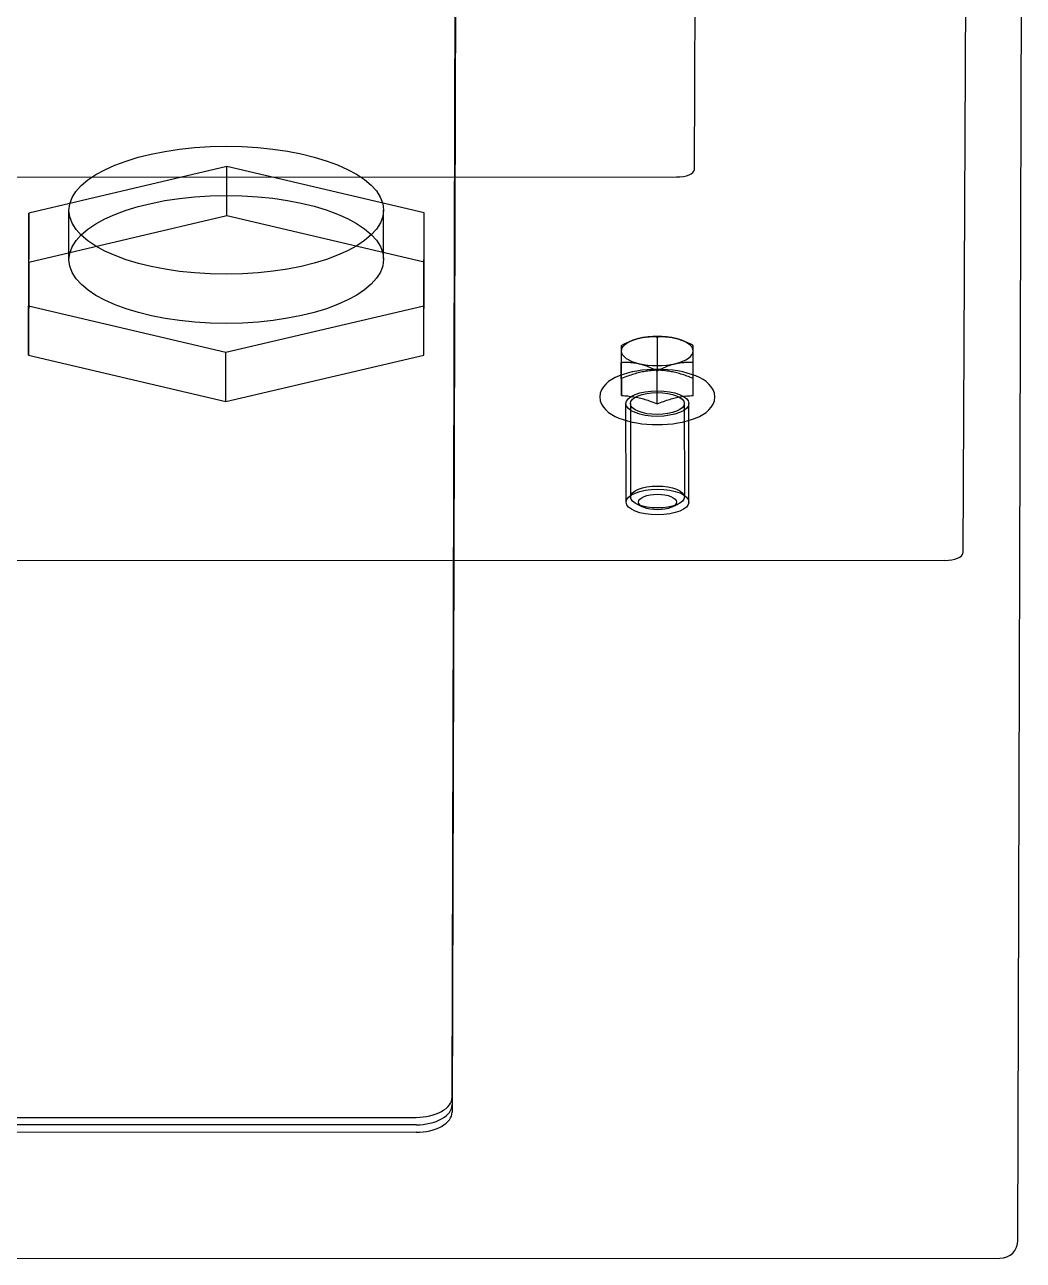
# Model space of a CAD drawing. Header units: millimetres. Extents: x 0 to 461941, y -159644 to 4828.
# Drawn here: x 230332.6 to 230388.2, y -149243.6 to -149174.8 of the extents above; entities that cross this region are included whole.
import ezdxf

# ---------------------------------------------------------------- set-up
doc = ezdxf.new("R2010")
doc.units = ezdxf.units.MM
doc.layers.add('AM_BOR', color=4, linetype='Continuous')
doc.layers.add('Xref Conv Decant Product Tote$0$EquipOther', color=90, linetype='Continuous')

# ---------------------------------------------------------------- blocks, each defined once
blk = doc.blocks.new('Xref Conv Decant Product Tote$0$Garvens ICS469-40 elev')
at = {"layer": 'Xref Conv Decant Product Tote$0$EquipOther', "ltscale": 0.5}
for p, q in [((595.896, 995.991), (309.897, 995.878)), ((308.897, 994.881), (308.601, 890.816)), ((342.374, 988.865), (563.374, 988.953)), ((342.375, 988.451), (563.375, 988.538)), ((563.375, 988.123), (342.376, 988.036)), ((563.375, 988.123), (342.376, 988.036)), ((340.123, 900.512), (340.371, 987.746)), ((340.123, 900.097), (340.372, 987.331)), ((340.373, 986.917), (340.124, 899.683)), ((340.373, 986.917), (340.124, 899.683)), ((312.964, 957.043), (592.963, 957.154)), ((311.624, 881.797), (311.962, 956.636)), ((327.199, 953.793), (327.207, 948.312)), ((328.133, 954.07), (327.795, 953.904)), ((329.764, 954.072), (330.103, 953.907)), ((330.699, 953.798), (330.707, 948.317)), ((327.457, 948.312), (327.45, 953.513)), ((330.457, 948.316), (330.45, 953.518)), ((326.424, 948.923), (326.248, 948.804)), ((326.619, 949.029), (326.424, 948.923)), ((326.83, 949.124), (326.619, 949.029)), ((327.058, 949.208), (326.83, 949.124)), ((327.301, 949.281), (327.058, 949.208)), ((327.557, 949.344), (327.301, 949.281)), ((327.824, 949.395), (327.557, 949.344)), ((328.1, 949.435), (327.824, 949.395)), ((328.384, 949.464), (328.1, 949.435)), ((328.672, 949.482), (328.384, 949.464)), ((328.962, 949.488), (328.672, 949.482)), ((329.253, 949.482), (328.962, 949.488)), ((329.541, 949.465), (329.253, 949.482)), ((329.824, 949.436), (329.541, 949.465)), ((330.1, 949.396), (329.824, 949.436)), ((330.367, 949.345), (330.1, 949.396)), ((330.622, 949.283), (330.367, 949.345)), ((330.864, 949.209), (330.622, 949.283)), ((331.092, 949.126), (330.864, 949.209)), ((331.303, 949.031), (331.092, 949.126)), ((331.497, 948.924), (331.303, 949.031)), ((331.672, 948.805), (331.497, 948.924)), ((325.853, 948.347), (325.783, 948.155)), ((325.958, 948.518), (325.853, 948.347)), ((326.092, 948.67), (325.958, 948.518)), ((326.248, 948.804), (326.092, 948.67)), ((328.687, 948.225), (328.601, 948.192)), ((328.776, 948.26), (328.687, 948.225)), ((328.868, 948.297), (328.776, 948.26)), ((328.962, 948.336), (328.868, 948.297)), ((329.057, 948.297), (328.962, 948.336)), ((328.962, 948.336), (328.965, 946.494)), ((329.148, 948.26), (329.057, 948.297)), ((329.237, 948.225), (329.148, 948.26)), ((329.323, 948.193), (329.237, 948.225)), ((331.827, 948.671), (331.672, 948.805)), ((331.96, 948.519), (331.827, 948.671)), ((332.064, 948.346), (331.96, 948.519)), ((332.133, 948.154), (332.064, 948.346)), ((352.956, 948.203), (341.944, 945.615)), ((352.956, 948.203), (352.96, 945.462)), ((363.944, 945.624), (352.956, 948.203)), ((325.783, 948.155), (325.758, 947.949)), ((325.758, 947.949), (325.781, 947.744)), ((325.781, 947.744), (325.85, 947.552)), ((325.85, 947.552), (325.955, 947.379)), ((326.96, 947.69), (326.959, 947.637)), ((326.959, 947.637), (326.959, 947.587)), ((326.959, 947.587), (326.959, 947.54)), ((326.959, 947.54), (326.959, 947.494)), ((327.055, 947.871), (326.96, 947.866)), ((326.96, 947.866), (326.96, 947.804)), ((326.96, 947.866), (326.963, 946.023)), ((326.96, 947.804), (326.96, 947.745)), ((326.96, 947.745), (326.96, 947.69)), ((327.146, 947.877), (327.055, 947.871)), ((327.235, 947.884), (327.146, 947.877)), ((327.321, 947.892), (327.235, 947.884)), ((327.406, 947.901), (327.321, 947.892)), ((327.488, 947.911), (327.406, 947.901)), ((327.569, 947.923), (327.488, 947.911)), ((327.649, 947.936), (327.569, 947.923)), ((327.728, 947.949), (327.649, 947.936)), ((327.806, 947.964), (327.728, 947.949)), ((327.884, 947.981), (327.806, 947.964)), ((327.961, 947.998), (327.884, 947.981)), ((328.039, 948.017), (327.961, 947.998)), ((328.117, 948.037), (328.039, 948.017)), ((328.195, 948.059), (328.117, 948.037)), ((328.274, 948.082), (328.195, 948.059)), ((328.353, 948.107), (328.274, 948.082)), ((328.434, 948.134), (328.353, 948.107)), ((328.517, 948.162), (328.434, 948.134)), ((328.601, 948.192), (328.517, 948.162)), ((329.407, 948.162), (329.323, 948.193)), ((329.489, 948.134), (329.407, 948.162)), ((329.57, 948.108), (329.489, 948.134)), ((329.65, 948.083), (329.57, 948.108)), ((329.728, 948.06), (329.65, 948.083)), ((329.806, 948.038), (329.728, 948.06)), ((329.884, 948.018), (329.806, 948.038)), ((329.961, 947.999), (329.884, 948.018)), ((330.039, 947.982), (329.961, 947.999)), ((330.116, 947.965), (330.039, 947.982)), ((330.194, 947.95), (330.116, 947.965)), ((330.273, 947.937), (330.194, 947.95)), ((330.353, 947.924), (330.273, 947.937)), ((330.433, 947.913), (330.353, 947.924)), ((330.516, 947.902), (330.433, 947.913)), ((330.6, 947.893), (330.516, 947.902)), ((330.686, 947.885), (330.6, 947.893)), ((330.774, 947.878), (330.686, 947.885)), ((330.866, 947.872), (330.774, 947.878)), ((330.96, 947.867), (330.866, 947.872)), ((330.959, 947.639), (330.96, 947.692)), ((330.959, 947.589), (330.959, 947.639)), ((330.959, 947.541), (330.959, 947.589)), ((330.959, 947.496), (330.959, 947.541)), ((330.96, 947.806), (330.96, 947.867)), ((330.96, 947.867), (330.963, 946.025)), ((330.96, 947.747), (330.96, 947.806)), ((330.96, 947.692), (330.96, 947.747)), ((331.956, 947.38), (332.061, 947.551)), ((332.061, 947.551), (332.131, 947.743)), ((332.131, 947.743), (332.157, 947.949)), ((332.157, 947.949), (332.133, 948.154)), ((325.955, 947.379), (326.087, 947.227)), ((326.087, 947.227), (326.243, 947.093)), ((326.243, 947.093), (326.418, 946.974)), ((326.418, 946.974), (326.612, 946.867)), ((326.612, 946.867), (326.823, 946.772)), ((326.957, 947.009), (326.956, 946.981)), ((326.956, 946.981), (326.956, 946.953)), ((326.956, 946.953), (326.956, 946.927)), ((326.956, 946.927), (327.05, 946.887)), ((326.956, 946.927), (326.958, 945.084)), ((326.958, 947.19), (326.957, 947.158)), ((326.957, 947.158), (326.957, 947.126)), ((326.957, 947.126), (326.957, 947.096)), ((326.957, 947.096), (326.957, 947.066)), ((326.957, 947.066), (326.957, 947.037)), ((326.957, 947.037), (326.957, 947.009)), ((326.959, 947.409), (326.958, 947.369)), ((326.958, 947.369), (326.958, 947.33)), ((326.958, 947.33), (326.958, 947.293)), ((326.958, 947.293), (326.958, 947.258)), ((326.958, 947.258), (326.958, 947.223)), ((326.958, 947.223), (326.958, 947.19)), ((326.959, 947.494), (326.959, 947.451)), ((326.959, 947.451), (326.959, 947.409)), ((327.05, 946.887), (327.142, 946.85)), ((327.142, 946.85), (327.23, 946.815)), ((330.681, 946.817), (330.77, 946.851)), ((330.77, 946.851), (330.861, 946.888)), ((330.861, 946.888), (330.956, 946.928)), ((330.956, 946.982), (330.957, 947.01)), ((330.956, 946.955), (330.956, 946.982)), ((330.956, 946.928), (330.956, 946.955)), ((330.956, 946.928), (330.958, 945.085)), ((330.957, 947.159), (330.958, 947.191)), ((330.957, 947.128), (330.957, 947.159)), ((330.957, 947.097), (330.957, 947.128)), ((330.957, 947.068), (330.957, 947.097)), ((330.957, 947.039), (330.957, 947.068)), ((330.957, 947.01), (330.957, 947.039)), ((330.958, 947.37), (330.959, 947.41)), ((330.958, 947.332), (330.958, 947.37)), ((330.958, 947.295), (330.958, 947.332)), ((330.958, 947.259), (330.958, 947.295)), ((330.958, 947.225), (330.958, 947.259)), ((330.958, 947.191), (330.958, 947.225)), ((330.959, 947.452), (330.959, 947.496)), ((330.959, 947.41), (330.959, 947.452)), ((331.084, 946.774), (331.296, 946.869)), ((331.296, 946.869), (331.49, 946.975)), ((331.49, 946.975), (331.666, 947.094)), ((331.666, 947.094), (331.823, 947.229)), ((331.823, 947.229), (331.956, 947.38)), ((326.823, 946.772), (327.05, 946.689)), ((327.05, 946.689), (327.293, 946.615)), ((327.23, 946.815), (327.316, 946.783)), ((327.293, 946.615), (327.548, 946.553)), ((327.316, 946.783), (327.4, 946.753)), ((327.4, 946.753), (327.483, 946.724)), ((327.483, 946.724), (327.564, 946.698)), ((327.548, 946.553), (327.815, 946.502)), ((327.564, 946.698), (327.643, 946.673)), ((327.643, 946.673), (327.722, 946.65)), ((327.722, 946.65), (327.8, 946.628)), ((327.8, 946.628), (327.878, 946.608)), ((327.815, 946.502), (328.091, 946.462)), ((327.878, 946.608), (327.955, 946.589)), ((327.955, 946.589), (328.032, 946.572)), ((328.032, 946.572), (328.11, 946.556)), ((328.124, 946.137), (328.084, 946.126)), ((328.091, 946.462), (328.374, 946.433)), ((328.11, 946.556), (328.188, 946.541)), ((328.164, 946.149), (328.124, 946.137)), ((328.204, 946.162), (328.164, 946.149)), ((328.188, 946.541), (328.267, 946.527)), ((328.244, 946.175), (328.204, 946.162)), ((328.284, 946.188), (328.244, 946.175)), ((328.267, 946.527), (328.346, 946.514)), ((328.324, 946.202), (328.284, 946.188)), ((328.365, 946.217), (328.324, 946.202)), ((328.346, 946.514), (328.427, 946.503)), ((328.405, 946.233), (328.365, 946.217)), ((328.374, 946.433), (328.662, 946.416)), ((328.446, 946.249), (328.405, 946.233)), ((328.427, 946.503), (328.509, 946.492)), ((328.487, 946.265), (328.446, 946.249)), ((328.528, 946.282), (328.487, 946.265)), ((328.509, 946.492), (328.593, 946.483)), ((328.57, 946.3), (328.528, 946.282)), ((328.612, 946.319), (328.57, 946.3)), ((328.593, 946.483), (328.68, 946.475)), ((328.655, 946.338), (328.612, 946.319)), ((328.697, 946.358), (328.655, 946.338)), ((328.662, 946.416), (328.952, 946.41)), ((328.68, 946.475), (328.768, 946.468)), ((328.741, 946.379), (328.697, 946.358)), ((328.784, 946.4), (328.741, 946.379)), ((328.768, 946.468), (328.859, 946.462)), ((328.829, 946.422), (328.784, 946.4)), ((328.873, 946.445), (328.829, 946.422)), ((328.859, 946.462), (328.954, 946.458)), ((328.919, 946.469), (328.873, 946.445)), ((328.965, 946.494), (328.919, 946.469)), ((328.952, 946.41), (329.243, 946.416)), ((328.954, 946.458), (329.048, 946.462)), ((328.954, 946.458), (328.956, 944.615)), ((329.011, 946.469), (328.965, 946.494)), ((329.056, 946.445), (329.011, 946.469)), ((329.048, 946.462), (329.14, 946.468)), ((329.101, 946.422), (329.056, 946.445)), ((329.145, 946.4), (329.101, 946.422)), ((329.14, 946.468), (329.229, 946.475)), ((329.189, 946.379), (329.145, 946.4)), ((329.232, 946.358), (329.189, 946.379)), ((329.229, 946.475), (329.315, 946.484)), ((329.275, 946.338), (329.232, 946.358)), ((329.243, 946.416), (329.531, 946.434)), ((329.317, 946.319), (329.275, 946.338)), ((329.315, 946.484), (329.399, 946.493)), ((329.359, 946.301), (329.317, 946.319)), ((329.4, 946.283), (329.359, 946.301)), ((329.399, 946.493), (329.482, 946.503)), ((329.442, 946.266), (329.4, 946.283)), ((329.483, 946.249), (329.442, 946.266)), ((329.482, 946.503), (329.563, 946.515)), ((329.523, 946.233), (329.483, 946.249)), ((329.564, 946.218), (329.523, 946.233)), ((329.531, 946.434), (329.814, 946.463)), ((329.563, 946.515), (329.643, 946.527)), ((329.604, 946.203), (329.564, 946.218)), ((329.644, 946.189), (329.604, 946.203)), ((329.643, 946.527), (329.722, 946.541)), ((329.684, 946.175), (329.644, 946.189)), ((329.724, 946.162), (329.684, 946.175)), ((329.722, 946.541), (329.8, 946.556)), ((329.764, 946.15), (329.724, 946.162)), ((329.804, 946.138), (329.764, 946.15)), ((329.8, 946.556), (329.877, 946.572)), ((329.844, 946.127), (329.804, 946.138)), ((329.814, 946.463), (330.091, 946.503)), ((329.877, 946.572), (329.955, 946.59)), ((329.955, 946.59), (330.032, 946.609)), ((330.032, 946.609), (330.11, 946.629)), ((330.091, 946.503), (330.358, 946.554)), ((330.11, 946.629), (330.188, 946.651)), ((330.188, 946.651), (330.267, 946.674)), ((330.267, 946.674), (330.347, 946.699)), ((330.347, 946.699), (330.428, 946.726)), ((330.358, 946.554), (330.613, 946.617)), ((330.428, 946.726), (330.511, 946.754)), ((330.511, 946.754), (330.595, 946.784)), ((330.595, 946.784), (330.681, 946.817)), ((330.613, 946.617), (330.856, 946.69)), ((330.856, 946.69), (331.084, 946.774)), ((326.962, 945.606), (326.961, 945.582)), ((326.961, 945.582), (326.961, 945.558)), ((326.961, 945.558), (326.961, 945.535)), ((326.961, 945.535), (326.961, 945.513)), ((326.961, 945.513), (326.961, 945.491)), ((326.961, 945.491), (326.961, 945.47)), ((326.961, 945.47), (326.961, 945.449)), ((326.961, 945.449), (326.961, 945.429)), ((326.963, 945.988), (326.962, 945.953)), ((326.962, 945.953), (326.962, 945.92)), ((326.962, 945.92), (326.962, 945.887)), ((326.962, 945.887), (326.962, 945.856)), ((326.962, 945.856), (326.962, 945.825)), ((326.962, 945.825), (326.962, 945.795)), ((326.962, 945.795), (326.962, 945.766)), ((326.962, 945.766), (326.962, 945.737)), ((326.962, 945.737), (326.962, 945.71)), ((326.962, 945.71), (326.962, 945.683)), ((326.962, 945.683), (326.962, 945.657)), ((326.962, 945.657), (326.962, 945.631)), ((326.962, 945.631), (326.962, 945.606)), ((327.009, 946.02), (326.963, 946.023)), ((326.963, 946.023), (326.963, 945.988)), ((327.054, 946.018), (327.009, 946.02)), ((327.099, 946.016), (327.054, 946.018)), ((327.143, 946.015), (327.099, 946.016)), ((327.187, 946.014), (327.143, 946.015)), ((327.23, 946.013), (327.187, 946.014)), ((327.273, 946.013), (327.23, 946.013)), ((327.316, 946.014), (327.273, 946.013)), ((327.358, 946.015), (327.316, 946.014)), ((327.399, 946.017), (327.358, 946.015)), ((327.441, 946.019), (327.399, 946.017)), ((327.482, 946.022), (327.441, 946.019)), ((327.522, 946.025), (327.482, 946.022)), ((327.563, 946.029), (327.522, 946.025)), ((327.604, 946.033), (327.563, 946.029)), ((327.644, 946.038), (327.604, 946.033)), ((327.684, 946.043), (327.644, 946.038)), ((327.724, 946.049), (327.684, 946.043)), ((327.764, 946.055), (327.724, 946.049)), ((327.804, 946.062), (327.764, 946.055)), ((327.844, 946.069), (327.804, 946.062)), ((327.884, 946.077), (327.844, 946.069)), ((327.924, 946.086), (327.884, 946.077)), ((327.964, 946.095), (327.924, 946.086)), ((328.004, 946.105), (327.964, 946.095)), ((328.044, 946.115), (328.004, 946.105)), ((328.084, 946.126), (328.044, 946.115)), ((329.884, 946.116), (329.844, 946.127)), ((329.924, 946.106), (329.884, 946.116)), ((329.964, 946.096), (329.924, 946.106)), ((330.004, 946.087), (329.964, 946.096)), ((330.044, 946.078), (330.004, 946.087)), ((330.084, 946.07), (330.044, 946.078)), ((330.124, 946.063), (330.084, 946.07)), ((330.164, 946.056), (330.124, 946.063)), ((330.203, 946.05), (330.164, 946.056)), ((330.243, 946.044), (330.203, 946.05)), ((330.283, 946.039), (330.243, 946.044)), ((330.324, 946.034), (330.283, 946.039)), ((330.364, 946.03), (330.324, 946.034)), ((330.404, 946.026), (330.364, 946.03)), ((330.445, 946.023), (330.404, 946.026)), ((330.486, 946.02), (330.445, 946.023)), ((330.527, 946.018), (330.486, 946.02)), ((330.569, 946.017), (330.527, 946.018)), ((330.611, 946.015), (330.569, 946.017)), ((330.653, 946.015), (330.611, 946.015)), ((330.696, 946.015), (330.653, 946.015)), ((330.739, 946.015), (330.696, 946.015)), ((330.783, 946.016), (330.739, 946.015)), ((330.827, 946.017), (330.783, 946.016)), ((330.871, 946.019), (330.827, 946.017)), ((330.917, 946.022), (330.871, 946.019)), ((330.963, 946.025), (330.917, 946.022)), ((330.961, 945.584), (330.962, 945.608)), ((330.961, 945.56), (330.961, 945.584)), ((330.961, 945.537), (330.961, 945.56)), ((330.961, 945.515), (330.961, 945.537)), ((330.961, 945.493), (330.961, 945.515)), ((330.961, 945.471), (330.961, 945.493)), ((330.961, 945.451), (330.961, 945.471)), ((330.961, 945.431), (330.961, 945.451)), ((330.962, 945.955), (330.963, 945.989)), ((330.962, 945.921), (330.962, 945.955)), ((330.962, 945.889), (330.962, 945.921)), ((330.962, 945.857), (330.962, 945.889)), ((330.962, 945.827), (330.962, 945.857)), ((330.962, 945.797), (330.962, 945.827)), ((330.962, 945.767), (330.962, 945.797)), ((330.962, 945.739), (330.962, 945.767)), ((330.962, 945.711), (330.962, 945.739)), ((330.962, 945.684), (330.962, 945.711)), ((330.962, 945.658), (330.962, 945.684)), ((330.962, 945.633), (330.962, 945.658)), ((330.962, 945.608), (330.962, 945.633)), ((330.963, 945.989), (330.963, 946.025)), ((341.944, 945.615), (341.921, 940.449)), ((341.944, 945.615), (341.948, 942.874)), ((352.96, 945.462), (341.948, 942.874)), ((363.948, 942.883), (352.96, 945.462)), ((363.921, 940.458), (363.944, 945.624)), ((363.944, 945.624), (363.948, 942.883)), ((326.959, 945.092), (326.958, 945.084)), ((326.958, 945.084), (327.004, 945.059)), ((326.96, 945.192), (326.959, 945.18)), ((326.959, 945.18), (326.959, 945.168)), ((326.959, 945.168), (326.959, 945.157)), ((326.959, 945.157), (326.959, 945.147)), ((326.959, 945.147), (326.959, 945.137)), ((326.959, 945.137), (326.959, 945.127)), ((326.959, 945.127), (326.959, 945.117)), ((326.959, 945.117), (326.959, 945.108)), ((326.959, 945.108), (326.959, 945.1)), ((326.959, 945.1), (326.959, 945.092)), ((326.961, 945.354), (326.96, 945.336)), ((326.96, 945.336), (326.96, 945.32)), ((326.96, 945.32), (326.96, 945.303)), ((326.96, 945.303), (326.96, 945.288)), ((326.96, 945.288), (326.96, 945.273)), ((326.96, 945.273), (326.96, 945.258)), ((326.96, 945.258), (326.96, 945.244)), ((326.96, 945.244), (326.96, 945.23)), ((326.96, 945.23), (326.96, 945.217)), ((326.96, 945.217), (326.96, 945.204)), ((326.96, 945.204), (326.96, 945.192)), ((326.961, 945.429), (326.961, 945.409)), ((326.961, 945.409), (326.961, 945.39)), ((326.961, 945.39), (326.961, 945.372)), ((326.961, 945.372), (326.961, 945.354)), ((327.004, 945.059), (327.05, 945.036)), ((327.05, 945.036), (327.094, 945.013)), ((327.094, 945.013), (327.139, 944.99)), ((327.139, 944.99), (327.182, 944.969)), ((327.182, 944.969), (327.226, 944.948)), ((327.226, 944.948), (327.268, 944.929)), ((327.268, 944.929), (327.311, 944.909)), ((327.311, 944.909), (327.352, 944.891)), ((327.352, 944.891), (327.394, 944.873)), ((327.394, 944.873), (327.435, 944.856)), ((327.435, 944.856), (327.476, 944.839)), ((327.476, 944.839), (327.517, 944.823)), ((327.517, 944.823), (327.558, 944.808)), ((327.558, 944.808), (327.598, 944.793)), ((327.598, 944.793), (327.638, 944.779)), ((327.638, 944.779), (327.678, 944.765)), ((327.688, 944.762), (327.671, 944.768)), ((327.678, 944.765), (327.718, 944.752)), ((330.198, 944.753), (330.238, 944.766)), ((330.235, 944.766), (330.253, 944.772)), ((330.238, 944.766), (330.278, 944.78)), ((330.278, 944.78), (330.318, 944.794)), ((330.318, 944.794), (330.358, 944.809)), ((330.358, 944.809), (330.399, 944.824)), ((330.399, 944.824), (330.44, 944.84)), ((330.44, 944.84), (330.481, 944.857)), ((330.481, 944.857), (330.522, 944.874)), ((330.522, 944.874), (330.564, 944.892)), ((330.564, 944.892), (330.606, 944.911)), ((330.606, 944.911), (330.648, 944.93)), ((330.648, 944.93), (330.691, 944.95)), ((330.691, 944.95), (330.734, 944.971)), ((330.734, 944.971), (330.778, 944.992)), ((330.778, 944.992), (330.822, 945.014)), ((330.822, 945.014), (330.867, 945.037)), ((330.867, 945.037), (330.912, 945.061)), ((330.912, 945.061), (330.958, 945.085)), ((330.958, 945.085), (330.959, 945.093)), ((330.959, 945.181), (330.96, 945.193)), ((330.959, 945.17), (330.959, 945.181)), ((330.959, 945.159), (330.959, 945.17)), ((330.959, 945.148), (330.959, 945.159)), ((330.959, 945.138), (330.959, 945.148)), ((330.959, 945.128), (330.959, 945.138)), ((330.959, 945.119), (330.959, 945.128)), ((330.959, 945.11), (330.959, 945.119)), ((330.959, 945.101), (330.959, 945.11)), ((330.959, 945.093), (330.959, 945.101)), ((330.96, 945.338), (330.961, 945.355)), ((330.96, 945.321), (330.96, 945.338)), ((330.96, 945.305), (330.96, 945.321)), ((330.96, 945.289), (330.96, 945.305)), ((330.96, 945.274), (330.96, 945.289)), ((330.96, 945.259), (330.96, 945.274)), ((330.96, 945.245), (330.96, 945.259)), ((330.96, 945.232), (330.96, 945.245)), ((330.96, 945.218), (330.96, 945.232)), ((330.96, 945.206), (330.96, 945.218)), ((330.96, 945.193), (330.96, 945.206)), ((330.961, 945.411), (330.961, 945.431)), ((330.961, 945.392), (330.961, 945.411)), ((330.961, 945.373), (330.961, 945.392)), ((330.961, 945.355), (330.961, 945.373)), ((327.718, 944.752), (327.758, 944.74)), ((327.758, 944.74), (327.798, 944.728)), ((327.798, 944.728), (327.838, 944.717)), ((327.838, 944.717), (327.878, 944.706)), ((327.878, 944.706), (327.918, 944.696)), ((327.918, 944.696), (327.958, 944.686)), ((327.958, 944.686), (327.998, 944.677)), ((327.998, 944.677), (328.038, 944.669)), ((328.038, 944.669), (328.077, 944.661)), ((328.077, 944.661), (328.117, 944.653)), ((328.117, 944.653), (328.157, 944.646)), ((328.157, 944.646), (328.197, 944.64)), ((328.197, 944.64), (328.237, 944.634)), ((328.237, 944.634), (328.277, 944.629)), ((328.277, 944.629), (328.317, 944.624)), ((328.317, 944.624), (328.357, 944.62)), ((328.357, 944.62), (328.398, 944.616)), ((328.398, 944.616), (328.439, 944.613)), ((328.439, 944.613), (328.48, 944.611)), ((328.48, 944.611), (328.521, 944.608)), ((328.521, 944.608), (328.562, 944.607)), ((328.562, 944.607), (328.604, 944.606)), ((328.604, 944.606), (328.647, 944.605)), ((328.647, 944.605), (328.689, 944.605)), ((328.689, 944.605), (328.733, 944.605)), ((328.733, 944.605), (328.776, 944.606)), ((328.776, 944.606), (328.82, 944.608)), ((328.82, 944.608), (328.865, 944.61)), ((328.865, 944.61), (328.91, 944.612)), ((328.91, 944.612), (328.956, 944.615)), ((328.956, 944.615), (329.002, 944.612)), ((329.002, 944.612), (329.048, 944.61)), ((329.048, 944.61), (329.093, 944.608)), ((329.093, 944.608), (329.137, 944.606)), ((329.137, 944.606), (329.181, 944.605)), ((329.181, 944.605), (329.224, 944.605)), ((329.224, 944.605), (329.267, 944.605)), ((329.267, 944.605), (329.309, 944.606)), ((329.309, 944.606), (329.351, 944.607)), ((329.351, 944.607), (329.393, 944.609)), ((329.393, 944.609), (329.434, 944.611)), ((329.434, 944.611), (329.475, 944.614)), ((329.475, 944.614), (329.516, 944.617)), ((329.516, 944.617), (329.557, 944.621)), ((329.557, 944.621), (329.597, 944.625)), ((329.597, 944.625), (329.637, 944.63)), ((329.637, 944.63), (329.678, 944.635)), ((329.678, 944.635), (329.718, 944.641)), ((329.718, 944.641), (329.758, 944.647)), ((329.758, 944.647), (329.797, 944.654)), ((329.797, 944.654), (329.837, 944.661)), ((329.837, 944.661), (329.877, 944.669)), ((329.877, 944.669), (329.917, 944.678)), ((329.917, 944.678), (329.958, 944.687)), ((329.958, 944.687), (329.998, 944.697)), ((329.998, 944.697), (330.038, 944.707)), ((330.038, 944.707), (330.078, 944.718)), ((330.078, 944.718), (330.118, 944.729)), ((330.118, 944.729), (330.158, 944.741)), ((330.158, 944.741), (330.198, 944.753)), ((341.948, 942.874), (341.925, 937.708)), ((363.925, 937.717), (363.948, 942.883)), ((341.921, 940.449), (341.925, 937.708)), ((341.921, 940.449), (352.909, 937.87)), ((344.187, 940.284), (344.19, 937.543)), ((352.909, 937.87), (363.921, 940.458)), ((361.687, 940.308), (361.69, 937.567)), ((363.921, 940.458), (363.925, 937.717)), ((341.925, 937.708), (352.913, 935.129)), ((352.909, 937.87), (352.913, 935.129)), ((352.913, 935.129), (363.925, 937.717)), ((326.898, 935.298), (326.659, 882.422)), ((577.899, 935.804), (327.9, 935.705))]:
    blk.add_line(p, q, dxfattribs=at)
blk.add_arc((309.897, 994.878), 1, 90.02268, 179.8368, dxfattribs=at)
for centre, major_axis, ratio, start_param, end_param in [((342.371, 987.747), (-2, -0.004), 0.559191, 4.709749, 6.280546), ((342.372, 987.332), (-2, -0.004), 0.559191, 4.709749, 6.280546), ((342.373, 986.918), (-2, -0.004), 0.559191, 4.709749, 6.280546), ((342.373, 986.918), (-2, -0.004), 0.559191, 4.709749, 6.280546), ((312.962, 956.637), (-1, -0.001), 0.406735, 4.709994, 6.28079), ((328.961, 945.391), (2, 0.003), 0.406735, 1.044802, 2.092), ((328.961, 945.391), (-2, -0.003), 0.406735, 5.233592, 6.28079), ((328.961, 945.391), (2, 0.003), 0.406735, 6.28079, 7.327988), ((328.961, 945.391), (-2, -0.003), 0.406735, 6.28079, 7.327988), ((328.961, 945.391), (2, 0.003), 0.406735, 5.233592, 6.28079), ((328.961, 945.391), (-2, -0.003), 0.406735, 1.044802, 2.092), ((327.898, 935.298), (-1, -0.001), 0.406735, 4.709994, 6.28079)]:
    blk.add_ellipse(centre, major_axis=major_axis, ratio=ratio, start_param=start_param, end_param=end_param, dxfattribs=at)
for centre, major_axis in [((328.949, 953.796), (-1.75, -0.002)), ((328.95, 953.515), (-1.5, -0.002)), ((328.949, 953.796), (-1.06, -0.001)), ((328.957, 948.314), (1.75, 0.002)), ((328.957, 948.314), (-1.5, -0.002)), ((352.937, 940.296), (8.75, 0.012)), ((352.94, 937.555), (8.75, 0.012))]:
    blk.add_ellipse(centre, major_axis=major_axis, ratio=0.406735, dxfattribs=at)
blk = doc.blocks.new('Xref Conv Decant Product Tote')
at = {"layer": 'Xref Conv Decant Product Tote$0$EquipOther', "rotation": 180}
blk.add_blockref('Xref Conv Decant Product Tote$0$Garvens ICS469-40 elev', (230696.761, -148247.567), dxfattribs=at)

msp = doc.modelspace()

# ---------------------------------------------------------------- block references
msp.add_blockref('Xref Conv Decant Product Tote', (0, 0))
at = {"layer": 'AM_BOR'}
msp.add_blockref('Xref Conv Decant Product Tote', (0, 0), dxfattribs=at)

doc.saveas('drawing.dxf')
